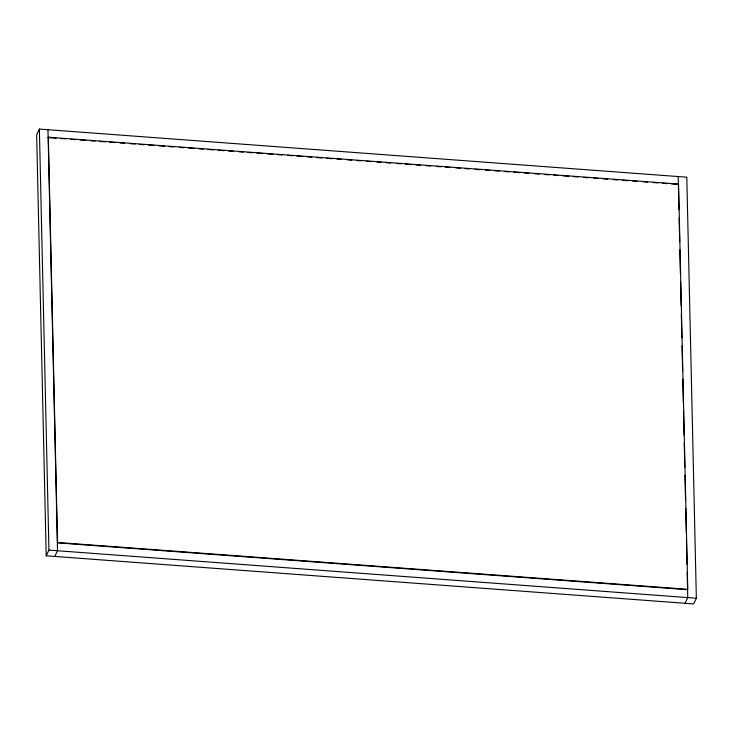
<?xml version="1.0" encoding="UTF-8"?>
<svg xmlns="http://www.w3.org/2000/svg" width="733" height="733" viewBox="0 0 733 733"><rect width="100%" height="100%" fill="white"/><g stroke="black" fill="none" stroke-linecap="round" stroke-linejoin="round"><path stroke-width="1.1" d="M39.371 129.072L36.65 134.771L46.206 555.806L693.629 603.928L696.35 598.229L686.794 177.194L39.371 129.072L48.928 550.107L46.206 555.806M54.801 556.448L57.522 550.749L47.966 129.704M685.034 603.296L687.756 597.587L687.188 572.418M48.149 137.602L56.139 138.198M60.702 138.537L65.274 138.876M70.982 139.297L75.545 139.637M80.117 139.976L85.825 140.406M90.388 140.745L94.96 141.084M99.523 141.423L105.231 141.845M109.803 142.184L115.512 142.605M120.075 142.944L124.647 143.292M130.355 143.714L134.918 144.053M139.481 144.392L144.053 144.731M148.616 145.07L154.324 145.491M158.896 145.83L164.604 146.261M169.167 146.6L173.739 146.939M179.448 147.36L184.01 147.7M188.583 148.039L194.291 148.46M198.854 148.808L203.426 149.147M207.989 149.486L213.697 149.908M218.26 150.247L223.977 150.668M228.54 151.007L233.103 151.346M238.811 151.777L243.383 152.116M247.946 152.455L252.519 152.794M257.081 153.133L262.79 153.554M267.362 153.893L273.07 154.324M277.633 154.663L282.205 155.002M287.913 155.423L292.476 155.762M297.039 156.102L302.756 156.523M307.319 156.862L311.882 157.201M316.454 157.549L322.163 157.971M326.726 158.31L332.434 158.731M337.006 159.07L341.569 159.409M347.277 159.84L351.849 160.179M356.412 160.518L360.984 160.857M366.692 161.278L371.255 161.617M376.964 162.039L381.536 162.378M386.099 162.717L390.662 163.065M396.37 163.486L400.942 163.826M405.505 164.165L411.213 164.586M415.785 164.925L420.348 165.264M426.056 165.695L430.628 166.034M436.337 166.455L440.899 166.794M445.472 167.133L450.035 167.472M455.743 167.894L460.315 168.242M464.878 168.581L469.441 168.92M475.149 169.341L479.721 169.68M485.429 170.102L489.992 170.441M494.564 170.78L499.127 171.119M504.835 171.549L509.408 171.888M513.97 172.228L519.679 172.649M524.251 172.988L528.814 173.327M534.522 173.758L539.094 174.097M544.802 174.518L549.365 174.857M553.928 175.196L558.5 175.535M563.063 175.874L568.771 176.296M573.343 176.635L577.906 176.974M583.615 177.404L588.187 177.743M593.895 178.165L598.458 178.504M603.03 178.843L607.593 179.182M613.301 179.612L617.873 179.952M622.436 180.291L628.144 180.712M632.707 181.051L637.279 181.39M642.988 181.811L647.551 182.151M653.259 182.581L657.831 182.92M662.394 183.259L666.966 183.598M671.529 183.937L677.237 184.359M57.339 542.851L687.572 589.699M48.928 550.107L696.35 598.229M678.199 176.552L678.95 209.73M679.134 217.738L679.683 241.771M679.867 249.779L680.407 273.803M680.591 281.811L681.131 305.835M681.314 313.843L681.864 337.876M682.047 345.884L682.615 371.054M682.799 379.062L683.339 403.086M683.523 411.094L684.072 435.127M684.246 443.135L684.796 467.159M684.979 475.167L685.547 500.337M685.731 508.345L686.28 532.378M686.455 540.386L687.004 564.41M678.566 184.065L48.332 137.218L57.522 542.475L687.756 589.314L678.566 184.065"/></g></svg>
